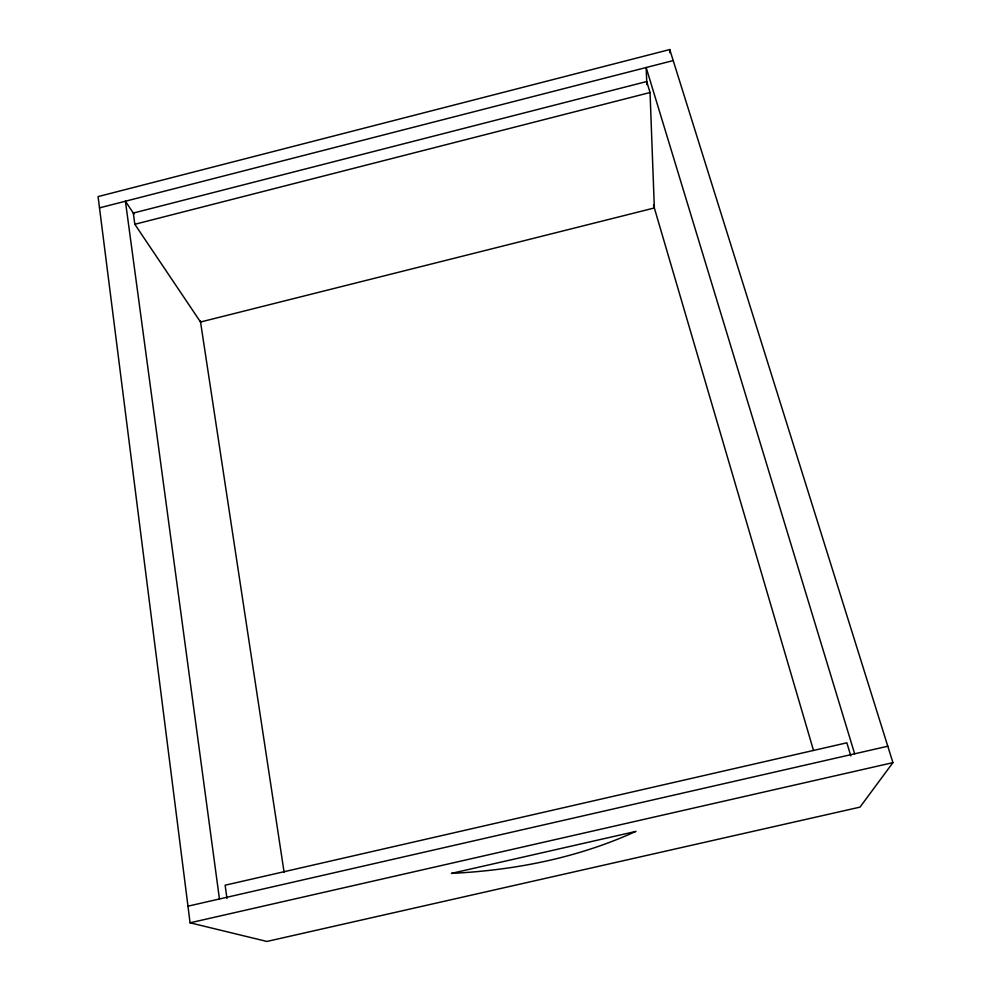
<?xml version="1.0" encoding="UTF-8"?>
<svg xmlns="http://www.w3.org/2000/svg" width="991" height="991" viewBox="0 0 991 991"><rect width="100%" height="100%" fill="white"/><g stroke="black" fill="none" stroke-linecap="round" stroke-linejoin="round"><path stroke-width="1.49" d="M892.928 762.636L859.99 807.132L266.901 941.45L190.074 922.807L98.072 196.602L669.755 49.55L892.928 762.636L190.074 922.807M99.496 207.875L673.211 60.575M134.826 224.288L650.046 92.522L646.727 81.522L133.302 213.065L134.826 224.288L200.541 322.013L654.345 207.974L650.046 92.522M187.968 906.17L887.8 746.223M133.971 214.081L125.423 201.223L219.445 898.986M854.651 753.804L646.157 67.512L646.85 84.582M850.823 755.922L846.859 742.804L225.143 885.211L226.951 898.478M653.503 205.112L813.524 750.472M200.393 320.997L284.12 872.39M669.755 49.55L669.805 52.634M635.714 831.461C577.803 857.946 514.738 870.296 451.4 873.393L635.714 831.461"/></g></svg>
